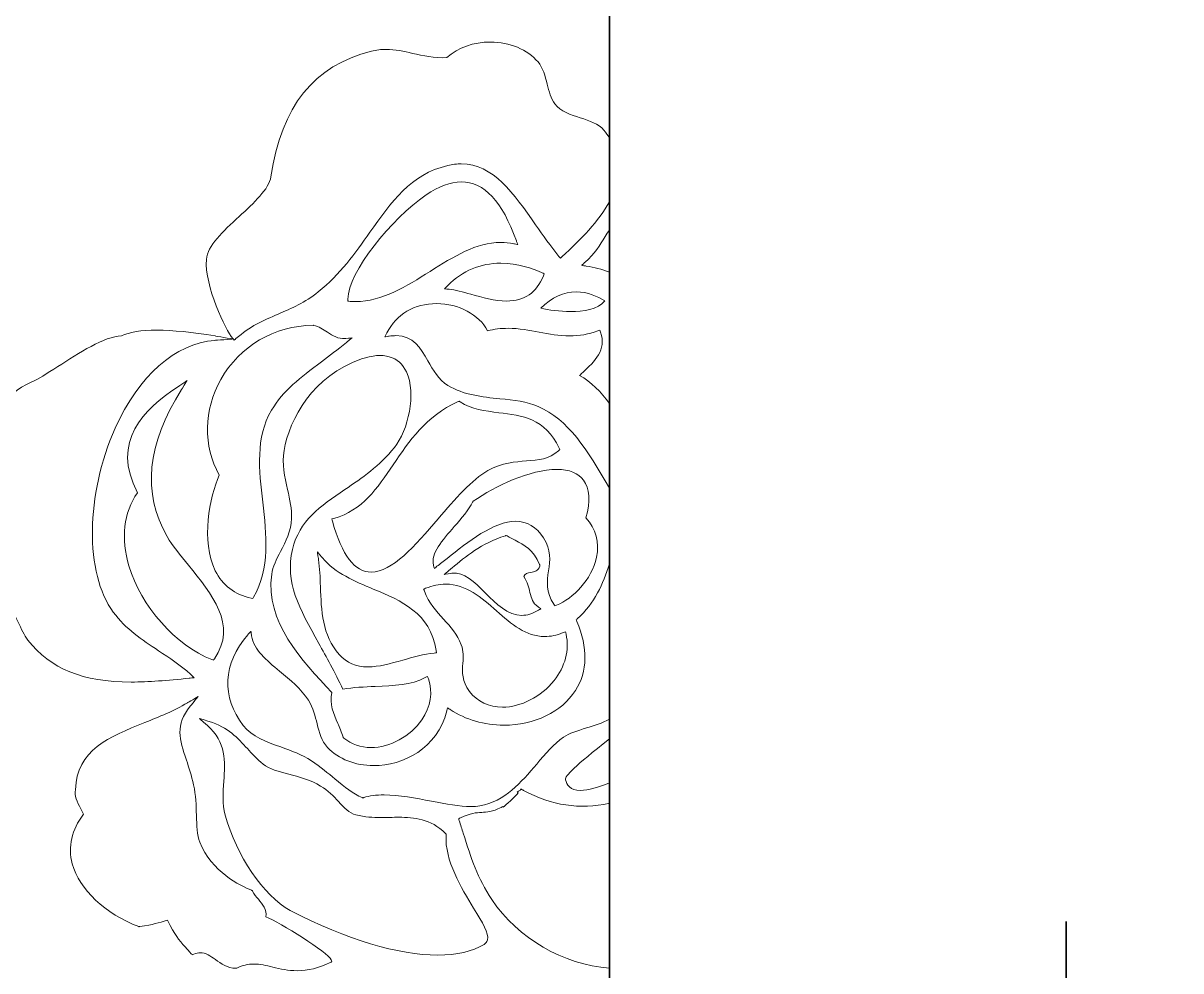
# Model space of a CAD drawing. Header units: millimetres. Extents: x -187 to 113, y -78 to 72.
# Drawn here: x -125.53 to -110.41, y -50.31 to -37.94 of the extents above; entities that cross this region are included whole.
import ezdxf

# ---------------------------------------------------------------- set-up
doc = ezdxf.new("R2010")
doc.units = ezdxf.units.MM
doc.header["$MEASUREMENT"] = 0
doc.layers.add('layer 1', color=7, linetype='Continuous')

msp = doc.modelspace()

# ---------------------------------------------------------------- linework, layer by layer
at = {"layer": 'layer 1', "color": 1, "lineweight": 35}
msp.add_open_spline([(38.43276, 72.15664), (38.43276, 72.15664), (-111.56738, 72.15664), (-111.56738, 72.15664), (-111.56738, 72.15664), (-152.98848, 72.15664), (-186.56732, 38.5779), (-186.56732, -2.84336), (-186.56732, -2.84336), (-186.56732, -44.26448), (-152.98848, -77.84336), (-111.56738, -77.84336), (-111.56738, -77.84336), (-111.56738, -77.84336), (38.43276, -77.84336), (38.43276, -77.84336), (38.43276, -77.84336), (79.85412, -77.84336), (113.43268, -44.26448), (113.43268, -2.84336), (113.43268, -2.84336), (113.43268, 38.5779), (79.85412, 72.15664), (38.43276, 72.15664)], degree=3, knots=[0, 0, 0, 0, 0.14285714, 0.14285714, 0.14285714, 0.14285715, 0.28571429, 0.28571429, 0.28571429, 0.2857143, 0.42857143, 0.42857143, 0.42857143, 0.42857144, 0.57142857, 0.57142857, 0.57142857, 0.57142858, 0.71428571, 0.71428571, 0.71428571, 0.71428572, 1, 1, 1, 1], dxfattribs=at)
for points in [[(-117.87722, 66.59626), (-117.87722, 66.59626), (-117.87722, -72.57458), (-117.87722, -72.57458)], [(-181.35212, -6.19668), (-179.73306, -38.98574), (-153.05034, -66.0035), (-117.87722, -72.55)]]:
    msp.add_open_spline(points, degree=3, dxfattribs=at)
at = {"layer": 'layer 1', "color": 1, "lineweight": 9}
for points, knots in [([(-117.87722, -39.43638), (-117.89838, -39.40306), (-117.92252, -39.3697), (-117.94978, -39.3363), (-117.94978, -39.3363), (-118.01916, -39.25128), (-118.13476, -39.21408), (-118.25722, -39.17468), (-118.25722, -39.17468), (-118.38392, -39.13384), (-118.515, -39.09168), (-118.58954, -38.99338), (-118.58954, -38.99338), (-118.64082, -38.92566), (-118.66534, -38.8293), (-118.68902, -38.73614), (-118.68902, -38.73614), (-118.71554, -38.63158), (-118.74302, -38.5235), (-118.80882, -38.44588), (-118.80882, -38.44588), (-118.94678, -38.28276), (-119.17922, -38.18542), (-119.43054, -38.18542), (-119.43054, -38.18542), (-119.6497, -38.18538), (-119.852, -38.25738), (-120.00136, -38.38822), (-120.00136, -38.38822), (-120.16692, -38.39748), (-120.30934, -38.36484), (-120.44668, -38.33336), (-120.44668, -38.33336), (-120.5634, -38.30656), (-120.6737, -38.28124), (-120.79348, -38.28124), (-120.79348, -38.28124), (-120.85924, -38.28122), (-120.9216, -38.28894), (-120.98408, -38.30476), (-120.98408, -38.30476), (-121.73932, -38.49538), (-122.15692, -39.01726), (-122.29826, -39.94712), (-122.29826, -39.94712), (-122.32202, -40.10254), (-122.52046, -40.28534), (-122.71242, -40.46214), (-122.71242, -40.46214), (-122.92628, -40.65908), (-123.12826, -40.8451), (-123.1411, -41.0224), (-123.1411, -41.0224), (-123.16638, -41.37124), (-122.88944, -41.94926), (-122.7955, -42.05464), (-122.7955, -42.05464), (-122.7955, -42.05464), (-122.77642, -42.07606), (-122.77642, -42.07606), (-122.77642, -42.07606), (-122.77642, -42.07606), (-122.75504, -42.05692), (-122.75504, -42.05692), (-122.75504, -42.05692), (-122.57864, -41.8989), (-122.3962, -41.8201), (-122.20302, -41.73664), (-122.20302, -41.73664), (-122.0309, -41.6623), (-121.85288, -41.58542), (-121.68044, -41.44794), (-121.68044, -41.44794), (-121.39456, -41.21984), (-121.197, -40.93986), (-121.00598, -40.66912), (-121.00598, -40.66912), (-120.7304, -40.27854), (-120.47014, -39.90968), (-119.98868, -39.79716), (-119.98868, -39.79716), (-119.92778, -39.78296), (-119.86804, -39.77576), (-119.81108, -39.77576), (-119.81108, -39.77576), (-119.39618, -39.77576), (-119.1262, -40.16184), (-118.84032, -40.57058), (-118.84032, -40.57058), (-118.74424, -40.70796), (-118.64492, -40.85002), (-118.53664, -40.9833), (-118.53664, -40.9833), (-118.53664, -40.9833), (-118.51752, -41.00674), (-118.51752, -41.00674), (-118.51752, -41.00674), (-118.51752, -41.00674), (-118.49512, -40.98652), (-118.49512, -40.98652), (-118.49512, -40.98652), (-118.24922, -40.76416), (-118.01426, -40.52302), (-117.87722, -40.27076)], [0, 0, 0, 0, 0.03703704, 0.03703704, 0.03703704, 0.03703705, 0.07407407, 0.07407407, 0.07407407, 0.07407408, 0.11111111, 0.11111111, 0.11111111, 0.11111112, 0.14814815, 0.14814815, 0.14814815, 0.14814816, 0.18518519, 0.18518519, 0.18518519, 0.1851852, 0.22222222, 0.22222222, 0.22222222, 0.22222223, 0.25925926, 0.25925926, 0.25925926, 0.25925927, 0.2962963, 0.2962963, 0.2962963, 0.29629631, 0.33333333, 0.33333333, 0.33333333, 0.33333334, 0.37037037, 0.37037037, 0.37037037, 0.37037038, 0.40740741, 0.40740741, 0.40740741, 0.40740742, 0.44444444, 0.44444444, 0.44444444, 0.44444445, 0.48148148, 0.48148148, 0.48148148, 0.48148149, 0.51851852, 0.51851852, 0.51851852, 0.51851853, 0.55555556, 0.55555556, 0.55555556, 0.55555557, 0.59259259, 0.59259259, 0.59259259, 0.5925926, 0.62962963, 0.62962963, 0.62962963, 0.62962964, 0.66666667, 0.66666667, 0.66666667, 0.66666668, 0.7037037, 0.7037037, 0.7037037, 0.70370371, 0.74074074, 0.74074074, 0.74074074, 0.74074075, 0.77777778, 0.77777778, 0.77777778, 0.77777779, 0.81481481, 0.81481481, 0.81481481, 0.81481482, 0.85185185, 0.85185185, 0.85185185, 0.85185186, 0.88888889, 0.88888889, 0.88888889, 0.8888889, 0.92592593, 0.92592593, 0.92592593, 0.92592594, 1, 1, 1, 1]), ([(-119.81294, -40.01202), (-119.95212, -40.01202), (-120.10652, -40.06918), (-120.27188, -40.18186), (-120.27188, -40.18186), (-120.72142, -40.48806), (-121.29166, -41.18958), (-121.29166, -41.54136), (-121.29166, -41.54136), (-121.29166, -41.54136), (-121.29166, -41.5683), (-121.29166, -41.5683), (-121.29166, -41.5683), (-121.29166, -41.5683), (-121.26506, -41.5704), (-121.26506, -41.5704), (-121.26506, -41.5704), (-121.241, -41.57238), (-121.21694, -41.57334), (-121.1931, -41.57334), (-121.1931, -41.57334), (-120.84478, -41.57332), (-120.5268, -41.37322), (-120.21926, -41.17976), (-120.21926, -41.17976), (-119.90968, -40.98498), (-119.61724, -40.80106), (-119.29586, -40.80106), (-119.29586, -40.80106), (-119.23872, -40.80104), (-119.18144, -40.80714), (-119.12564, -40.81912), (-119.12564, -40.81912), (-119.12564, -40.81912), (-119.07502, -40.82998), (-119.07502, -40.82998), (-119.07502, -40.82998), (-119.07502, -40.82998), (-119.0925, -40.7807), (-119.0925, -40.7807), (-119.0925, -40.7807), (-119.27632, -40.26344), (-119.51202, -40.01202), (-119.81294, -40.01202)], [0, 0, 0, 0, 0.08333333, 0.08333333, 0.08333333, 0.08333334, 0.16666667, 0.16666667, 0.16666667, 0.16666668, 0.25, 0.25, 0.25, 0.25000001, 0.33333333, 0.33333333, 0.33333333, 0.33333334, 0.41666667, 0.41666667, 0.41666667, 0.41666668, 0.5, 0.5, 0.5, 0.50000001, 0.58333333, 0.58333333, 0.58333333, 0.58333334, 0.66666667, 0.66666667, 0.66666667, 0.66666668, 0.75, 0.75, 0.75, 0.75000001, 0.83333333, 0.83333333, 0.83333333, 0.83333334, 1, 1, 1, 1]), ([(-117.87722, -40.63678), (-117.89554, -40.66522), (-117.9132, -40.69426), (-117.93106, -40.72364), (-117.93106, -40.72364), (-117.99924, -40.83576), (-118.06974, -40.9517), (-118.193, -41.05844), (-118.193, -41.05844), (-118.193, -41.05844), (-118.2414, -41.10032), (-118.2414, -41.10032), (-118.2414, -41.10032), (-118.2414, -41.10032), (-118.17836, -41.10948), (-118.17836, -41.10948), (-118.17836, -41.10948), (-118.07632, -41.12432), (-117.97548, -41.15092), (-117.87722, -41.18822)], [0, 0, 0, 0, 0.16666667, 0.16666667, 0.16666667, 0.16666668, 0.33333333, 0.33333333, 0.33333333, 0.33333334, 0.5, 0.5, 0.5, 0.50000001, 0.66666667, 0.66666667, 0.66666667, 0.66666668, 1, 1, 1, 1]), ([(-119.29576, -41.0728), (-119.56206, -41.0728), (-119.7948, -41.17052), (-119.98754, -41.36332), (-119.98754, -41.36332), (-119.98754, -41.36332), (-120.03258, -41.40832), (-120.03258, -41.40832), (-120.03258, -41.40832), (-120.03258, -41.40832), (-119.96946, -41.4131), (-119.96946, -41.4131), (-119.96946, -41.4131), (-119.89138, -41.41908), (-119.79172, -41.44738), (-119.68622, -41.47742), (-119.68622, -41.47742), (-119.53932, -41.51922), (-119.37276, -41.56658), (-119.21852, -41.56658), (-119.21852, -41.56658), (-118.98584, -41.56656), (-118.82922, -41.45858), (-118.73972, -41.2365), (-118.73972, -41.2365), (-118.73972, -41.2365), (-118.72924, -41.21056), (-118.72924, -41.21056), (-118.72924, -41.21056), (-118.72924, -41.21056), (-118.75442, -41.1989), (-118.75442, -41.1989), (-118.75442, -41.1989), (-118.87906, -41.1414), (-119.07416, -41.0728), (-119.29576, -41.0728)], [0, 0, 0, 0, 0.1, 0.1, 0.1, 0.10000001, 0.2, 0.2, 0.2, 0.20000001, 0.3, 0.3, 0.3, 0.30000001, 0.4, 0.4, 0.4, 0.40000001, 0.5, 0.5, 0.5, 0.50000001, 0.6, 0.6, 0.6, 0.60000001, 0.7, 0.7, 0.7, 0.70000001, 0.8, 0.8, 0.8, 0.80000001, 1, 1, 1, 1]), ([(-118.38184, -41.70396), (-118.52714, -41.70396), (-118.67192, -41.68274), (-118.77456, -41.65954), (-118.77456, -41.65954), (-118.62712, -41.5178), (-118.47152, -41.44594), (-118.31142, -41.44594), (-118.31142, -41.44594), (-118.1612, -41.44594), (-118.0299, -41.50846), (-117.93782, -41.5623), (-117.93782, -41.5623), (-118.0235, -41.67864), (-118.22382, -41.70396), (-118.38184, -41.70396)], [0, 0, 0, 0, 0.2, 0.2, 0.2, 0.20000001, 0.4, 0.4, 0.4, 0.40000001, 0.6, 0.6, 0.6, 0.60000001, 1, 1, 1, 1]), ([(-117.87722, -42.90472), (-117.98406, -42.75076), (-118.11892, -42.62116), (-118.266, -42.53746), (-118.266, -42.53746), (-118.25236, -42.52452), (-118.2385, -42.51156), (-118.22474, -42.49866), (-118.22474, -42.49866), (-118.07112, -42.35522), (-117.9123, -42.207), (-117.99202, -41.97386), (-117.99202, -41.97386), (-117.99202, -41.97386), (-118.00162, -41.94582), (-118.00162, -41.94582), (-118.00162, -41.94582), (-118.00162, -41.94582), (-118.02916, -41.956), (-118.02916, -41.956), (-118.02916, -41.956), (-118.1494, -42.00034), (-118.26958, -42.02192), (-118.39684, -42.02192), (-118.39684, -42.02192), (-118.53404, -42.0219), (-118.6659, -41.99696), (-118.79346, -41.9727), (-118.79346, -41.9727), (-118.9236, -41.94804), (-119.05816, -41.92252), (-119.20086, -41.92252), (-119.20086, -41.92252), (-119.29336, -41.9225), (-119.38106, -41.93314), (-119.4683, -41.95488), (-119.4683, -41.95488), (-119.57642, -41.74474), (-119.84542, -41.59988), (-120.13288, -41.59988), (-120.13288, -41.59988), (-120.42324, -41.59986), (-120.66038, -41.73956), (-120.7835, -41.9832), (-120.7835, -41.9832), (-120.7835, -41.9832), (-120.80898, -42.03358), (-120.80898, -42.03358), (-120.80898, -42.03358), (-120.80898, -42.03358), (-120.75366, -42.02528), (-120.75366, -42.02528), (-120.75366, -42.02528), (-120.7225, -42.02062), (-120.69248, -42.01828), (-120.6646, -42.01828), (-120.6646, -42.01828), (-120.43604, -42.01824), (-120.34476, -42.17794), (-120.24816, -42.34708), (-120.24816, -42.34708), (-120.17954, -42.4671), (-120.10864, -42.5912), (-119.98582, -42.6671), (-119.98582, -42.6671), (-119.78172, -42.79304), (-119.5403, -42.81808), (-119.30678, -42.84232), (-119.30678, -42.84232), (-119.1251, -42.86112), (-118.95348, -42.87894), (-118.80816, -42.94212), (-118.80816, -42.94212), (-118.42044, -43.1107), (-118.16258, -43.5056), (-117.87722, -44.0085)], [0, 0, 0, 0, 0.05, 0.05, 0.05, 0.05000001, 0.1, 0.1, 0.1, 0.10000001, 0.15, 0.15, 0.15, 0.15000001, 0.2, 0.2, 0.2, 0.20000001, 0.25, 0.25, 0.25, 0.25000001, 0.3, 0.3, 0.3, 0.30000001, 0.35, 0.35, 0.35, 0.35000001, 0.4, 0.4, 0.4, 0.40000001, 0.45, 0.45, 0.45, 0.45000001, 0.5, 0.5, 0.5, 0.50000001, 0.55, 0.55, 0.55, 0.55000001, 0.6, 0.6, 0.6, 0.60000001, 0.65, 0.65, 0.65, 0.65000001, 0.7, 0.7, 0.7, 0.70000001, 0.75, 0.75, 0.75, 0.75000001, 0.8, 0.8, 0.8, 0.80000001, 0.85, 0.85, 0.85, 0.85000001, 0.9, 0.9, 0.9, 0.90000001, 1, 1, 1, 1]), ([(-122.55608, -45.44554), (-122.55608, -45.44554), (-122.53586, -45.44992), (-122.53586, -45.44992), (-122.53586, -45.44992), (-122.53586, -45.44992), (-122.52526, -45.43192), (-122.52526, -45.43192), (-122.52526, -45.43192), (-122.30528, -45.0581), (-122.35592, -44.6177), (-122.40482, -44.19184), (-122.40482, -44.19184), (-122.45248, -43.77622), (-122.50184, -43.34646), (-122.2911, -42.99298), (-122.2911, -42.99298), (-122.13752, -42.73496), (-121.91678, -42.56924), (-121.63734, -42.35934), (-121.63734, -42.35934), (-121.53424, -42.28186), (-121.42758, -42.2018), (-121.31224, -42.10826), (-121.31224, -42.10826), (-121.31224, -42.10826), (-121.23758, -42.04782), (-121.23758, -42.04782), (-121.23758, -42.04782), (-121.23758, -42.04782), (-121.33276, -42.05646), (-121.33276, -42.05646), (-121.33276, -42.05646), (-121.41922, -42.06414), (-121.4872, -42.0196), (-121.56044, -41.97202), (-121.56044, -41.97202), (-121.6155, -41.93626), (-121.67246, -41.8993), (-121.73876, -41.88428), (-121.73876, -41.88428), (-121.73876, -41.88428), (-121.74202, -41.88354), (-121.74202, -41.88354), (-121.74202, -41.88354), (-121.74202, -41.88354), (-121.74534, -41.88356), (-121.74534, -41.88356), (-121.74534, -41.88356), (-122.25444, -41.8886), (-122.7054, -42.15264), (-122.9516, -42.58988), (-122.9516, -42.58988), (-123.1773, -42.99062), (-123.18464, -43.45598), (-122.9721, -43.83782), (-122.9721, -43.83782), (-123.09636, -44.12174), (-123.21668, -44.6984), (-123.02426, -45.08662), (-123.02426, -45.08662), (-122.9295, -45.2779), (-122.77194, -45.39866), (-122.55608, -45.44554)], [0, 0, 0, 0, 0.05882353, 0.05882353, 0.05882353, 0.05882354, 0.11764706, 0.11764706, 0.11764706, 0.11764707, 0.17647059, 0.17647059, 0.17647059, 0.1764706, 0.23529412, 0.23529412, 0.23529412, 0.23529413, 0.29411765, 0.29411765, 0.29411765, 0.29411766, 0.35294118, 0.35294118, 0.35294118, 0.35294119, 0.41176471, 0.41176471, 0.41176471, 0.41176472, 0.47058824, 0.47058824, 0.47058824, 0.47058825, 0.52941176, 0.52941176, 0.52941176, 0.52941177, 0.58823529, 0.58823529, 0.58823529, 0.5882353, 0.64705882, 0.64705882, 0.64705882, 0.64705883, 0.70588235, 0.70588235, 0.70588235, 0.70588236, 0.76470588, 0.76470588, 0.76470588, 0.76470589, 0.82352941, 0.82352941, 0.82352941, 0.82352942, 0.88235294, 0.88235294, 0.88235294, 0.88235295, 1, 1, 1, 1]), ([(-124.12258, -46.54006), (-123.8946, -46.54006), (-123.6546, -46.52008), (-123.36446, -46.49014), (-123.36446, -46.49014), (-123.36446, -46.49014), (-123.29956, -46.48342), (-123.29956, -46.48342), (-123.29956, -46.48342), (-123.29956, -46.48342), (-123.34818, -46.43936), (-123.34818, -46.43936), (-123.34818, -46.43936), (-123.47984, -46.32014), (-123.62488, -46.2243), (-123.76516, -46.13164), (-123.76516, -46.13164), (-123.98526, -45.98622), (-124.1932, -45.84884), (-124.35656, -45.6276), (-124.35656, -45.6276), (-124.7299, -45.12176), (-124.71956, -44.08974), (-124.33254, -43.22706), (-124.33254, -43.22706), (-124.02378, -42.53874), (-123.54928, -42.1207), (-123.03078, -42.0801), (-123.03078, -42.0801), (-123.03078, -42.0801), (-122.7944, -42.0616), (-122.7944, -42.0616), (-122.7944, -42.0616), (-122.7944, -42.0616), (-123.0283, -42.02226), (-123.0283, -42.02226), (-123.0283, -42.02226), (-123.62202, -41.9224), (-124.0488, -41.92138), (-124.25016, -42.02234), (-124.25016, -42.02234), (-124.47154, -42.0265), (-124.80994, -42.24604), (-125.08238, -42.4227), (-125.08238, -42.4227), (-125.22336, -42.51416), (-125.3451, -42.59312), (-125.41996, -42.62274), (-125.41996, -42.62274), (-125.83072, -42.78568), (-125.8575, -43.09392), (-125.88122, -43.36588), (-125.88122, -43.36588), (-125.89072, -43.47486), (-125.89964, -43.57782), (-125.93092, -43.669), (-125.93092, -43.669), (-125.9776, -43.8058), (-126.08368, -43.90728), (-126.18628, -44.00544), (-126.18628, -44.00544), (-126.3055, -44.11956), (-126.41814, -44.22728), (-126.43932, -44.3836), (-126.43932, -44.3836), (-126.47908, -44.6779), (-126.28792, -44.86736), (-126.0854, -45.06804), (-126.0854, -45.06804), (-126.00274, -45.14988), (-125.91732, -45.23456), (-125.84136, -45.33102), (-125.84136, -45.33102), (-125.73714, -45.46362), (-125.6667, -45.61488), (-125.60458, -45.74838), (-125.60458, -45.74838), (-125.55818, -45.84808), (-125.51816, -45.93418), (-125.47298, -45.9918), (-125.47298, -45.9918), (-125.1747, -46.37094), (-124.75832, -46.54006), (-124.12258, -46.54006)], [0, 0, 0, 0, 0.04545455, 0.04545455, 0.04545455, 0.04545456, 0.09090909, 0.09090909, 0.09090909, 0.0909091, 0.13636364, 0.13636364, 0.13636364, 0.13636365, 0.18181818, 0.18181818, 0.18181818, 0.18181819, 0.22727273, 0.22727273, 0.22727273, 0.22727274, 0.27272727, 0.27272727, 0.27272727, 0.27272728, 0.31818182, 0.31818182, 0.31818182, 0.31818183, 0.36363636, 0.36363636, 0.36363636, 0.36363637, 0.40909091, 0.40909091, 0.40909091, 0.40909092, 0.45454545, 0.45454545, 0.45454545, 0.45454546, 0.5, 0.5, 0.5, 0.50000001, 0.54545455, 0.54545455, 0.54545455, 0.54545456, 0.59090909, 0.59090909, 0.59090909, 0.5909091, 0.63636364, 0.63636364, 0.63636364, 0.63636365, 0.68181818, 0.68181818, 0.68181818, 0.68181819, 0.72727273, 0.72727273, 0.72727273, 0.72727274, 0.77272727, 0.77272727, 0.77272727, 0.77272728, 0.81818182, 0.81818182, 0.81818182, 0.81818183, 0.86363636, 0.86363636, 0.86363636, 0.86363637, 0.90909091, 0.90909091, 0.90909091, 0.90909092, 1, 1, 1, 1]), ([(-121.4252, -47.0798), (-121.40052, -47.136), (-121.37496, -47.19414), (-121.3557, -47.25786), (-121.3557, -47.25786), (-121.3557, -47.25786), (-121.35308, -47.26652), (-121.35308, -47.26652), (-121.35308, -47.26652), (-121.35308, -47.26652), (-121.34602, -47.27218), (-121.34602, -47.27218), (-121.34602, -47.27218), (-121.2463, -47.35246), (-121.12294, -47.39492), (-120.98938, -47.39492), (-120.98938, -47.39492), (-120.74298, -47.3949), (-120.47684, -47.24936), (-120.32708, -47.03274), (-120.32708, -47.03274), (-120.20906, -46.86202), (-120.17876, -46.6719), (-120.2417, -46.4974), (-120.2417, -46.4974), (-120.2417, -46.4974), (-120.253, -46.4659), (-120.253, -46.4659), (-120.253, -46.4659), (-120.253, -46.4659), (-120.28234, -46.48174), (-120.28234, -46.48174), (-120.28234, -46.48174), (-120.4632, -46.57958), (-120.6927, -46.58868), (-120.93564, -46.59836), (-120.93564, -46.59836), (-121.07622, -46.6039), (-121.22138, -46.6097), (-121.35802, -46.63416), (-121.35802, -46.63416), (-121.46334, -46.40904), (-121.57436, -46.21084), (-121.67266, -46.0354), (-121.67266, -46.0354), (-121.931, -45.57418), (-122.11768, -45.24098), (-122.01634, -44.80864), (-122.01634, -44.80864), (-121.92882, -44.4348), (-121.65234, -44.24632), (-121.33212, -44.02812), (-121.33212, -44.02812), (-121.10886, -43.87586), (-120.87788, -43.71846), (-120.68586, -43.47994), (-120.68586, -43.47994), (-120.50416, -43.25466), (-120.39572, -42.77372), (-120.52818, -42.49132), (-120.52818, -42.49132), (-120.62444, -42.2861), (-120.83224, -42.2245), (-121.11592, -42.32274), (-121.11592, -42.32274), (-121.74798, -42.5413), (-122.0551, -43.10406), (-122.12602, -43.51958), (-122.12602, -43.51958), (-122.15524, -43.69144), (-122.11714, -43.86222), (-122.08024, -44.0274), (-122.08024, -44.0274), (-122.05082, -44.15938), (-122.023, -44.28406), (-122.0279, -44.40672), (-122.0279, -44.40672), (-122.03486, -44.5712), (-122.10444, -44.70542), (-122.17174, -44.83506), (-122.17174, -44.83506), (-122.22436, -44.93648), (-122.27398, -45.03222), (-122.28824, -45.13384), (-122.28824, -45.13384), (-122.37594, -45.75168), (-121.89422, -46.26298), (-121.50126, -46.67488), (-121.50126, -46.67488), (-121.53428, -46.83138), (-121.48128, -46.95218), (-121.4252, -47.0798)], [0, 0, 0, 0, 0.04166667, 0.04166667, 0.04166667, 0.04166668, 0.08333333, 0.08333333, 0.08333333, 0.08333334, 0.125, 0.125, 0.125, 0.12500001, 0.16666667, 0.16666667, 0.16666667, 0.16666668, 0.20833333, 0.20833333, 0.20833333, 0.20833334, 0.25, 0.25, 0.25, 0.25000001, 0.29166667, 0.29166667, 0.29166667, 0.29166668, 0.33333333, 0.33333333, 0.33333333, 0.33333334, 0.375, 0.375, 0.375, 0.37500001, 0.41666667, 0.41666667, 0.41666667, 0.41666668, 0.45833333, 0.45833333, 0.45833333, 0.45833334, 0.5, 0.5, 0.5, 0.50000001, 0.54166667, 0.54166667, 0.54166667, 0.54166668, 0.58333333, 0.58333333, 0.58333333, 0.58333334, 0.625, 0.625, 0.625, 0.62500001, 0.66666667, 0.66666667, 0.66666667, 0.66666668, 0.70833333, 0.70833333, 0.70833333, 0.70833334, 0.75, 0.75, 0.75, 0.75000001, 0.79166667, 0.79166667, 0.79166667, 0.79166668, 0.83333333, 0.83333333, 0.83333333, 0.83333334, 0.875, 0.875, 0.875, 0.87500001, 0.91666667, 0.91666667, 0.91666667, 0.91666668, 1, 1, 1, 1]), ([(-124.15226, -45.02486), (-123.99602, -45.54986), (-123.54052, -46.06396), (-123.06926, -46.24732), (-123.06926, -46.24732), (-123.06926, -46.24732), (-123.04828, -46.25548), (-123.04828, -46.25548), (-123.04828, -46.25548), (-123.04828, -46.25548), (-123.03536, -46.23682), (-123.03536, -46.23682), (-123.03536, -46.23682), (-122.73178, -45.79974), (-123.07298, -45.38362), (-123.37404, -45.01652), (-123.37404, -45.01652), (-123.48212, -44.88474), (-123.58414, -44.76026), (-123.6522, -44.64154), (-123.6522, -44.64154), (-123.98038, -44.06874), (-123.91934, -43.44032), (-123.46552, -42.72052), (-123.46552, -42.72052), (-123.46552, -42.72052), (-123.39268, -42.60498), (-123.39268, -42.60498), (-123.39268, -42.60498), (-123.39268, -42.60498), (-123.50572, -42.68046), (-123.50572, -42.68046), (-123.50572, -42.68046), (-123.966, -42.98808), (-124.38856, -43.39338), (-124.0426, -44.0686), (-124.0426, -44.0686), (-124.22188, -44.33338), (-124.25986, -44.66354), (-124.15226, -45.02486)], [0, 0, 0, 0, 0.09090909, 0.09090909, 0.09090909, 0.0909091, 0.18181818, 0.18181818, 0.18181818, 0.18181819, 0.27272727, 0.27272727, 0.27272727, 0.27272728, 0.36363636, 0.36363636, 0.36363636, 0.36363637, 0.45454545, 0.45454545, 0.45454545, 0.45454546, 0.54545455, 0.54545455, 0.54545455, 0.54545456, 0.63636364, 0.63636364, 0.63636364, 0.63636365, 0.72727273, 0.72727273, 0.72727273, 0.72727274, 0.81818182, 0.81818182, 0.81818182, 0.81818183, 1, 1, 1, 1]), ([(-121.47506, -44.40334), (-121.47506, -44.40334), (-121.50306, -44.41122), (-121.50306, -44.41122), (-121.50306, -44.41122), (-121.50306, -44.41122), (-121.4951, -44.43946), (-121.4951, -44.43946), (-121.4951, -44.43946), (-121.3688, -44.88756), (-121.20226, -45.10542), (-120.98584, -45.10548), (-120.98584, -45.10548), (-120.7145, -45.10548), (-120.4225, -44.76682), (-120.11348, -44.40828), (-120.11348, -44.40828), (-119.89492, -44.15464), (-119.66886, -43.89242), (-119.46394, -43.78022), (-119.46394, -43.78022), (-119.27464, -43.67648), (-119.1073, -43.66456), (-118.95956, -43.65402), (-118.95956, -43.65402), (-118.80128, -43.64272), (-118.66462, -43.63302), (-118.54094, -43.5212), (-118.54094, -43.5212), (-118.54094, -43.5212), (-118.52498, -43.50678), (-118.52498, -43.50678), (-118.52498, -43.50678), (-118.52498, -43.50678), (-118.53404, -43.48716), (-118.53404, -43.48716), (-118.53404, -43.48716), (-118.71424, -43.0964), (-119.02206, -43.05956), (-119.3198, -43.0239), (-119.3198, -43.0239), (-119.50422, -43.00178), (-119.67842, -42.98094), (-119.82648, -42.88176), (-119.82648, -42.88176), (-119.82648, -42.88176), (-119.83976, -42.87284), (-119.83976, -42.87284), (-119.83976, -42.87284), (-119.83976, -42.87284), (-119.8543, -42.87952), (-119.8543, -42.87952), (-119.8543, -42.87952), (-120.2745, -43.07272), (-120.49148, -43.39388), (-120.70132, -43.70448), (-120.70132, -43.70448), (-120.90786, -44.0103), (-121.103, -44.29914), (-121.47506, -44.40334)], [0, 0, 0, 0, 0.0625, 0.0625, 0.0625, 0.06250001, 0.125, 0.125, 0.125, 0.12500001, 0.1875, 0.1875, 0.1875, 0.18750001, 0.25, 0.25, 0.25, 0.25000001, 0.3125, 0.3125, 0.3125, 0.31250001, 0.375, 0.375, 0.375, 0.37500001, 0.4375, 0.4375, 0.4375, 0.43750001, 0.5, 0.5, 0.5, 0.50000001, 0.5625, 0.5625, 0.5625, 0.56250001, 0.625, 0.625, 0.625, 0.62500001, 0.6875, 0.6875, 0.6875, 0.68750001, 0.75, 0.75, 0.75, 0.75000001, 0.8125, 0.8125, 0.8125, 0.81250001, 0.875, 0.875, 0.875, 0.87500001, 1, 1, 1, 1]), ([(-118.0451, -44.90968), (-118.00458, -44.71752), (-118.05226, -44.54028), (-118.18284, -44.39608), (-118.18284, -44.39608), (-118.12378, -44.17806), (-118.13446, -44.01302), (-118.2147, -43.90528), (-118.2147, -43.90528), (-118.2839, -43.81232), (-118.4011, -43.76524), (-118.56298, -43.76524), (-118.56298, -43.76524), (-118.91078, -43.76522), (-119.37246, -43.98016), (-119.65424, -44.17978), (-119.65424, -44.17978), (-119.65424, -44.17978), (-119.66034, -44.1841), (-119.66034, -44.1841), (-119.66034, -44.1841), (-119.66034, -44.1841), (-119.6636, -44.1909), (-119.6636, -44.1909), (-119.6636, -44.1909), (-119.71124, -44.28972), (-119.80846, -44.40144), (-119.90244, -44.50938), (-119.90244, -44.50938), (-120.06182, -44.69252), (-120.2125, -44.86558), (-120.17416, -45.01384), (-120.17416, -45.01384), (-120.17416, -45.01384), (-120.16328, -45.05598), (-120.16328, -45.05598), (-120.16328, -45.05598), (-120.16328, -45.05598), (-120.12894, -45.0297), (-120.12894, -45.0297), (-120.12894, -45.0297), (-120.08756, -44.99808), (-120.04334, -44.96292), (-119.9967, -44.92584), (-119.9967, -44.92584), (-119.7255, -44.71032), (-119.38808, -44.44214), (-119.09896, -44.44214), (-119.09896, -44.44214), (-118.9508, -44.44214), (-118.8327, -44.5132), (-118.7379, -44.65938), (-118.7379, -44.65938), (-118.63382, -44.82022), (-118.65238, -44.95028), (-118.67196, -45.08792), (-118.67196, -45.08792), (-118.69134, -45.22396), (-118.71144, -45.36466), (-118.60104, -45.52542), (-118.60104, -45.52542), (-118.60104, -45.52542), (-118.58788, -45.54452), (-118.58788, -45.54452), (-118.58788, -45.54452), (-118.58788, -45.54452), (-118.56654, -45.5358), (-118.56654, -45.5358), (-118.56654, -45.5358), (-118.35488, -45.4494), (-118.10786, -45.2066), (-118.0451, -44.90968)], [0, 0, 0, 0, 0.05263158, 0.05263158, 0.05263158, 0.05263159, 0.10526316, 0.10526316, 0.10526316, 0.10526317, 0.15789474, 0.15789474, 0.15789474, 0.15789475, 0.21052632, 0.21052632, 0.21052632, 0.21052633, 0.26315789, 0.26315789, 0.26315789, 0.2631579, 0.31578947, 0.31578947, 0.31578947, 0.31578948, 0.36842105, 0.36842105, 0.36842105, 0.36842106, 0.42105263, 0.42105263, 0.42105263, 0.42105264, 0.47368421, 0.47368421, 0.47368421, 0.47368422, 0.52631579, 0.52631579, 0.52631579, 0.5263158, 0.57894737, 0.57894737, 0.57894737, 0.57894738, 0.63157895, 0.63157895, 0.63157895, 0.63157896, 0.68421053, 0.68421053, 0.68421053, 0.68421054, 0.73684211, 0.73684211, 0.73684211, 0.73684212, 0.78947368, 0.78947368, 0.78947368, 0.78947369, 0.84210526, 0.84210526, 0.84210526, 0.84210527, 0.89473684, 0.89473684, 0.89473684, 0.89473685, 1, 1, 1, 1]), ([(-118.90348, -45.1081), (-118.85922, -45.10018), (-118.80406, -45.09042), (-118.78774, -45.0255), (-118.78774, -45.0255), (-118.78774, -45.0255), (-118.78546, -45.0163), (-118.78546, -45.0163), (-118.78546, -45.0163), (-118.78546, -45.0163), (-118.78898, -45.00746), (-118.78898, -45.00746), (-118.78898, -45.00746), (-118.86578, -44.81372), (-118.9895, -44.75068), (-119.1092, -44.68968), (-119.1092, -44.68968), (-119.14354, -44.67216), (-119.17902, -44.65406), (-119.2123, -44.63316), (-119.2123, -44.63316), (-119.2123, -44.63316), (-119.22344, -44.62608), (-119.22344, -44.62608), (-119.22344, -44.62608), (-119.22344, -44.62608), (-119.23604, -44.63008), (-119.23604, -44.63008), (-119.23604, -44.63008), (-119.54844, -44.72848), (-119.76154, -44.90704), (-119.93276, -45.05046), (-119.93276, -45.05046), (-119.93276, -45.05046), (-120.03472, -45.13568), (-120.03472, -45.13568), (-120.03472, -45.13568), (-120.03472, -45.13568), (-119.93294, -45.1208), (-119.93294, -45.1208), (-119.93294, -45.1208), (-119.77654, -45.09792), (-119.64168, -45.23336), (-119.49784, -45.37734), (-119.49784, -45.37734), (-119.3541, -45.52124), (-119.20544, -45.67002), (-119.02032, -45.67004), (-119.02032, -45.67004), (-118.95144, -45.67004), (-118.88102, -45.64872), (-118.811, -45.6066), (-118.811, -45.6066), (-118.811, -45.6066), (-118.77252, -45.58342), (-118.77252, -45.58342), (-118.77252, -45.58342), (-118.77252, -45.58342), (-118.8093, -45.55758), (-118.8093, -45.55758), (-118.8093, -45.55758), (-118.88174, -45.50676), (-118.89564, -45.44968), (-118.9149, -45.37074), (-118.9149, -45.37074), (-118.92984, -45.30944), (-118.94678, -45.24032), (-118.99578, -45.16254), (-118.99578, -45.16254), (-118.98034, -45.12378), (-118.94986, -45.11634), (-118.90348, -45.1081)], [0, 0, 0, 0, 0.05263158, 0.05263158, 0.05263158, 0.05263159, 0.10526316, 0.10526316, 0.10526316, 0.10526317, 0.15789474, 0.15789474, 0.15789474, 0.15789475, 0.21052632, 0.21052632, 0.21052632, 0.21052633, 0.26315789, 0.26315789, 0.26315789, 0.2631579, 0.31578947, 0.31578947, 0.31578947, 0.31578948, 0.36842105, 0.36842105, 0.36842105, 0.36842106, 0.42105263, 0.42105263, 0.42105263, 0.42105264, 0.47368421, 0.47368421, 0.47368421, 0.47368422, 0.52631579, 0.52631579, 0.52631579, 0.5263158, 0.57894737, 0.57894737, 0.57894737, 0.57894738, 0.63157895, 0.63157895, 0.63157895, 0.63157896, 0.68421053, 0.68421053, 0.68421053, 0.68421054, 0.73684211, 0.73684211, 0.73684211, 0.73684212, 0.78947368, 0.78947368, 0.78947368, 0.78947369, 0.84210526, 0.84210526, 0.84210526, 0.84210527, 0.89473684, 0.89473684, 0.89473684, 0.89473685, 1, 1, 1, 1]), ([(-120.13368, -46.1591), (-120.13368, -46.1591), (-120.13862, -46.12846), (-120.13862, -46.12846), (-120.13862, -46.12846), (-120.21788, -45.63594), (-120.59602, -45.4786), (-120.96162, -45.32644), (-120.96162, -45.32644), (-121.20484, -45.22524), (-121.45634, -45.12056), (-121.62542, -44.9182), (-121.62542, -44.9182), (-121.62542, -44.9182), (-121.69064, -44.84006), (-121.69064, -44.84006), (-121.69064, -44.84006), (-121.69064, -44.84006), (-121.67596, -44.94126), (-121.67596, -44.94126), (-121.67596, -44.94126), (-121.65962, -45.05362), (-121.65554, -45.17006), (-121.65122, -45.29326), (-121.65122, -45.29326), (-121.6403, -45.60558), (-121.62896, -45.92848), (-121.40588, -46.17936), (-121.40588, -46.17936), (-121.3082, -46.28912), (-121.18544, -46.34254), (-121.03064, -46.34254), (-121.03064, -46.34254), (-120.8885, -46.34252), (-120.73698, -46.29948), (-120.57662, -46.254), (-120.57662, -46.254), (-120.4416, -46.2156), (-120.302, -46.176), (-120.16424, -46.1622), (-120.16424, -46.1622), (-120.16424, -46.1622), (-120.13368, -46.1591), (-120.13368, -46.1591)], [0, 0, 0, 0, 0.08333333, 0.08333333, 0.08333333, 0.08333334, 0.16666667, 0.16666667, 0.16666667, 0.16666668, 0.25, 0.25, 0.25, 0.25000001, 0.33333333, 0.33333333, 0.33333333, 0.33333334, 0.41666667, 0.41666667, 0.41666667, 0.41666668, 0.5, 0.5, 0.5, 0.50000001, 0.58333333, 0.58333333, 0.58333333, 0.58333334, 0.66666667, 0.66666667, 0.66666667, 0.66666668, 0.75, 0.75, 0.75, 0.75000001, 0.83333333, 0.83333333, 0.83333333, 0.83333334, 1, 1, 1, 1]), ([(-117.87722, -44.99876), (-117.96296, -45.26154), (-118.06478, -45.50772), (-118.29636, -45.71458), (-118.29636, -45.71458), (-118.29636, -45.71458), (-118.31216, -45.72872), (-118.31216, -45.72872), (-118.31216, -45.72872), (-118.31216, -45.72872), (-118.3036, -45.74826), (-118.3036, -45.74826), (-118.3036, -45.74826), (-118.15438, -46.0892), (-118.16064, -46.40178), (-118.32174, -46.6523), (-118.32174, -46.6523), (-118.5007, -46.93058), (-118.8588, -47.1035), (-119.25628, -47.10352), (-119.25628, -47.10352), (-119.51156, -47.10352), (-119.75356, -47.03284), (-119.95624, -46.899), (-119.95624, -46.899), (-119.95624, -46.899), (-119.98996, -46.87672), (-119.98996, -46.87672), (-119.98996, -46.87672), (-119.98996, -46.87672), (-119.99992, -46.91612), (-119.99992, -46.91612), (-119.99992, -46.91612), (-120.12486, -47.40998), (-120.57012, -47.63106), (-120.95596, -47.6311), (-120.95596, -47.6311), (-121.19736, -47.6311), (-121.41662, -47.54544), (-121.55728, -47.3961), (-121.55728, -47.3961), (-121.64124, -47.30686), (-121.6672, -47.19944), (-121.69482, -47.08578), (-121.69482, -47.08578), (-121.71902, -46.98564), (-121.74406, -46.8821), (-121.80884, -46.77858), (-121.80884, -46.77858), (-121.90394, -46.62648), (-122.04618, -46.5102), (-122.18376, -46.39766), (-122.18376, -46.39766), (-122.35812, -46.25512), (-122.52282, -46.12044), (-122.54982, -45.93822), (-122.54982, -45.93822), (-122.54982, -45.93822), (-122.55906, -45.87602), (-122.55906, -45.87602), (-122.55906, -45.87602), (-122.55906, -45.87602), (-122.6, -45.92328), (-122.6, -45.92328), (-122.6, -45.92328), (-122.92428, -46.29744), (-122.94654, -46.73948), (-122.65964, -47.10572), (-122.65964, -47.10572), (-122.54162, -47.25634), (-122.36044, -47.32038), (-122.16866, -47.3882), (-122.16866, -47.3882), (-122.03218, -47.43646), (-121.89108, -47.48628), (-121.76758, -47.57038), (-121.76758, -47.57038), (-121.64958, -47.65088), (-121.54954, -47.73274), (-121.46116, -47.80494), (-121.46116, -47.80494), (-121.33368, -47.90916), (-121.22356, -47.99926), (-121.1055, -48.04822), (-121.1055, -48.04822), (-121.1055, -48.04822), (-121.0959, -48.05216), (-121.0959, -48.05216), (-121.0959, -48.05216), (-121.0959, -48.05216), (-121.08596, -48.04902), (-121.08596, -48.04902), (-121.08596, -48.04902), (-121.0106, -48.02506), (-120.92372, -48.01346), (-120.8203, -48.01346), (-120.8203, -48.01346), (-120.62476, -48.01344), (-120.40824, -48.05536), (-120.19878, -48.0959), (-120.19878, -48.0959), (-120.01042, -48.13234), (-119.83262, -48.16676), (-119.68732, -48.16676), (-119.68732, -48.16676), (-119.64344, -48.16674), (-119.60516, -48.16374), (-119.5703, -48.15744), (-119.5703, -48.15744), (-119.2403, -48.09782), (-119.03016, -47.85024), (-118.82696, -47.6108), (-118.82696, -47.6108), (-118.71152, -47.47484), (-118.6025, -47.34642), (-118.4779, -47.26102), (-118.4779, -47.26102), (-118.40234, -47.20922), (-118.29348, -47.1755), (-118.17814, -47.13972), (-118.17814, -47.13972), (-118.07528, -47.10782), (-117.96976, -47.07506), (-117.87722, -47.02672)], [0, 0, 0, 0, 0.03125, 0.03125, 0.03125, 0.03125001, 0.0625, 0.0625, 0.0625, 0.06250001, 0.09375, 0.09375, 0.09375, 0.09375001, 0.125, 0.125, 0.125, 0.12500001, 0.15625, 0.15625, 0.15625, 0.15625001, 0.1875, 0.1875, 0.1875, 0.18750001, 0.21875, 0.21875, 0.21875, 0.21875001, 0.25, 0.25, 0.25, 0.25000001, 0.28125, 0.28125, 0.28125, 0.28125001, 0.3125, 0.3125, 0.3125, 0.31250001, 0.34375, 0.34375, 0.34375, 0.34375001, 0.375, 0.375, 0.375, 0.37500001, 0.40625, 0.40625, 0.40625, 0.40625001, 0.4375, 0.4375, 0.4375, 0.43750001, 0.46875, 0.46875, 0.46875, 0.46875001, 0.5, 0.5, 0.5, 0.50000001, 0.53125, 0.53125, 0.53125, 0.53125001, 0.5625, 0.5625, 0.5625, 0.56250001, 0.59375, 0.59375, 0.59375, 0.59375001, 0.625, 0.625, 0.625, 0.62500001, 0.65625, 0.65625, 0.65625, 0.65625001, 0.6875, 0.6875, 0.6875, 0.68750001, 0.71875, 0.71875, 0.71875, 0.71875001, 0.75, 0.75, 0.75, 0.75000001, 0.78125, 0.78125, 0.78125, 0.78125001, 0.8125, 0.8125, 0.8125, 0.81250001, 0.84375, 0.84375, 0.84375, 0.84375001, 0.875, 0.875, 0.875, 0.87500001, 0.90625, 0.90625, 0.90625, 0.90625001, 0.9375, 0.9375, 0.9375, 0.93750001, 1, 1, 1, 1]), ([(-119.70426, -46.66218), (-119.60034, -46.7971), (-119.45162, -46.86842), (-119.27416, -46.86842), (-119.27416, -46.86842), (-119.0331, -46.86842), (-118.76868, -46.7322), (-118.6004, -46.52144), (-118.6004, -46.52144), (-118.45438, -46.33866), (-118.3983, -46.12378), (-118.44238, -45.9165), (-118.44238, -45.9165), (-118.44238, -45.9165), (-118.44956, -45.88276), (-118.44956, -45.88276), (-118.44956, -45.88276), (-118.44956, -45.88276), (-118.48122, -45.89554), (-118.48122, -45.89554), (-118.48122, -45.89554), (-118.56592, -45.92964), (-118.64542, -45.9463), (-118.72412, -45.9463), (-118.72412, -45.9463), (-118.96938, -45.94628), (-119.1547, -45.78364), (-119.35092, -45.6114), (-119.35092, -45.6114), (-119.54646, -45.43986), (-119.74858, -45.26252), (-120.01498, -45.26252), (-120.01498, -45.26252), (-120.09938, -45.26252), (-120.18754, -45.28072), (-120.27718, -45.31664), (-120.27718, -45.31664), (-120.27718, -45.31664), (-120.30332, -45.32716), (-120.30332, -45.32716), (-120.30332, -45.32716), (-120.30332, -45.32716), (-120.29362, -45.35382), (-120.29362, -45.35382), (-120.29362, -45.35382), (-120.23712, -45.50894), (-120.13878, -45.6163), (-120.04356, -45.72008), (-120.04356, -45.72008), (-119.95092, -45.82106), (-119.86352, -45.91644), (-119.81186, -46.05296), (-119.81186, -46.05296), (-119.78026, -46.13636), (-119.78544, -46.2133), (-119.79096, -46.29466), (-119.79096, -46.29466), (-119.79874, -46.41008), (-119.80682, -46.52946), (-119.70426, -46.66218)], [0, 0, 0, 0, 0.0625, 0.0625, 0.0625, 0.06250001, 0.125, 0.125, 0.125, 0.12500001, 0.1875, 0.1875, 0.1875, 0.18750001, 0.25, 0.25, 0.25, 0.25000001, 0.3125, 0.3125, 0.3125, 0.31250001, 0.375, 0.375, 0.375, 0.37500001, 0.4375, 0.4375, 0.4375, 0.43750001, 0.5, 0.5, 0.5, 0.50000001, 0.5625, 0.5625, 0.5625, 0.56250001, 0.625, 0.625, 0.625, 0.62500001, 0.6875, 0.6875, 0.6875, 0.68750001, 0.75, 0.75, 0.75, 0.75000001, 0.8125, 0.8125, 0.8125, 0.81250001, 0.875, 0.875, 0.875, 0.87500001, 1, 1, 1, 1]), ([(-122.36324, -49.60584), (-122.34698, -49.51294), (-122.40754, -49.4409), (-122.46156, -49.37664), (-122.46156, -49.37664), (-122.48978, -49.3431), (-122.51892, -49.30838), (-122.53664, -49.27234), (-122.53664, -49.27234), (-122.53664, -49.27234), (-122.54154, -49.26224), (-122.54154, -49.26224), (-122.54154, -49.26224), (-122.54154, -49.26224), (-122.55196, -49.25812), (-122.55196, -49.25812), (-122.55196, -49.25812), (-122.70318, -49.19834), (-123.07184, -49.0175), (-123.22764, -48.6295), (-123.22764, -48.6295), (-123.26384, -48.53988), (-123.2673, -48.41292), (-123.27102, -48.27844), (-123.27102, -48.27844), (-123.27436, -48.15532), (-123.27822, -48.01578), (-123.3079, -47.88244), (-123.3079, -47.88244), (-123.33482, -47.7614), (-123.37022, -47.65414), (-123.40136, -47.55954), (-123.40136, -47.55954), (-123.49208, -47.28456), (-123.55194, -47.10296), (-123.35182, -46.85544), (-123.35182, -46.85544), (-123.35182, -46.85544), (-123.24994, -46.72958), (-123.24994, -46.72958), (-123.24994, -46.72958), (-123.24994, -46.72958), (-123.38866, -46.81182), (-123.38866, -46.81182), (-123.38866, -46.81182), (-123.56476, -46.9163), (-123.759, -46.99436), (-123.9468, -47.06992), (-123.9468, -47.06992), (-124.4061, -47.25458), (-124.83994, -47.42906), (-124.84926, -47.94546), (-124.84926, -47.94546), (-124.87396, -48.01834), (-124.82712, -48.10816), (-124.7818, -48.1951), (-124.7818, -48.1951), (-124.76922, -48.2192), (-124.75664, -48.2432), (-124.7458, -48.2667), (-124.7458, -48.2667), (-124.9016, -48.4687), (-124.95224, -48.6919), (-124.89218, -48.91328), (-124.89218, -48.91328), (-124.80164, -49.24696), (-124.46138, -49.56812), (-124.0253, -49.73154), (-124.0253, -49.73154), (-124.0253, -49.73154), (-124.01808, -49.7342), (-124.01808, -49.7342), (-124.01808, -49.7342), (-124.01808, -49.7342), (-124.01056, -49.73292), (-124.01056, -49.73292), (-124.01056, -49.73292), (-123.82602, -49.70188), (-123.778, -49.6893), (-123.64834, -49.6491), (-123.64834, -49.6491), (-123.54858, -49.85188), (-123.50784, -49.89754), (-123.41386, -50.00268), (-123.41386, -50.00268), (-123.39254, -50.02648), (-123.36836, -50.0536), (-123.33994, -50.08644), (-123.33994, -50.08644), (-123.33994, -50.08644), (-123.32584, -50.10268), (-123.32584, -50.10268), (-123.32584, -50.10268), (-123.32584, -50.10268), (-123.30636, -50.0938), (-123.30636, -50.0938), (-123.30636, -50.0938), (-123.27646, -50.0801), (-123.24818, -50.07346), (-123.22008, -50.07346), (-123.22008, -50.07346), (-123.14928, -50.07346), (-123.08744, -50.11734), (-123.022, -50.16384), (-123.022, -50.16384), (-122.94798, -50.21632), (-122.86424, -50.27574), (-122.75566, -50.27606), (-122.75566, -50.27606), (-122.75566, -50.27606), (-122.74914, -50.27608), (-122.74914, -50.27608), (-122.74914, -50.27608), (-122.74914, -50.27608), (-122.7432, -50.27322), (-122.7432, -50.27322), (-122.7432, -50.27322), (-122.66964, -50.23784), (-122.59936, -50.22142), (-122.5221, -50.22142), (-122.5221, -50.22142), (-122.43906, -50.22142), (-122.35858, -50.24076), (-122.27336, -50.26128), (-122.27336, -50.26128), (-122.17554, -50.28474), (-122.07444, -50.30908), (-121.95534, -50.3091), (-121.95534, -50.3091), (-121.81544, -50.3091), (-121.67482, -50.2741), (-121.52532, -50.20224), (-121.52532, -50.20224), (-121.52532, -50.20224), (-121.50102, -50.19052), (-121.50102, -50.19052), (-121.50102, -50.19052), (-121.50102, -50.19052), (-121.51086, -50.16516), (-121.51086, -50.16516), (-121.51086, -50.16516), (-121.54734, -50.07138), (-122.18878, -49.67556), (-122.36324, -49.60584)], [0, 0, 0, 0, 0.02702703, 0.02702703, 0.02702703, 0.02702704, 0.05405405, 0.05405405, 0.05405405, 0.05405406, 0.08108108, 0.08108108, 0.08108108, 0.08108109, 0.10810811, 0.10810811, 0.10810811, 0.10810812, 0.13513514, 0.13513514, 0.13513514, 0.13513515, 0.16216216, 0.16216216, 0.16216216, 0.16216217, 0.18918919, 0.18918919, 0.18918919, 0.1891892, 0.21621622, 0.21621622, 0.21621622, 0.21621623, 0.24324324, 0.24324324, 0.24324324, 0.24324325, 0.27027027, 0.27027027, 0.27027027, 0.27027028, 0.2972973, 0.2972973, 0.2972973, 0.29729731, 0.32432432, 0.32432432, 0.32432432, 0.32432433, 0.35135135, 0.35135135, 0.35135135, 0.35135136, 0.37837838, 0.37837838, 0.37837838, 0.37837839, 0.40540541, 0.40540541, 0.40540541, 0.40540542, 0.43243243, 0.43243243, 0.43243243, 0.43243244, 0.45945946, 0.45945946, 0.45945946, 0.45945947, 0.48648649, 0.48648649, 0.48648649, 0.4864865, 0.51351351, 0.51351351, 0.51351351, 0.51351352, 0.54054054, 0.54054054, 0.54054054, 0.54054055, 0.56756757, 0.56756757, 0.56756757, 0.56756758, 0.59459459, 0.59459459, 0.59459459, 0.5945946, 0.62162162, 0.62162162, 0.62162162, 0.62162163, 0.64864865, 0.64864865, 0.64864865, 0.64864866, 0.67567568, 0.67567568, 0.67567568, 0.67567569, 0.7027027, 0.7027027, 0.7027027, 0.70270271, 0.72972973, 0.72972973, 0.72972973, 0.72972974, 0.75675676, 0.75675676, 0.75675676, 0.75675677, 0.78378378, 0.78378378, 0.78378378, 0.78378379, 0.81081081, 0.81081081, 0.81081081, 0.81081082, 0.83783784, 0.83783784, 0.83783784, 0.83783785, 0.86486486, 0.86486486, 0.86486486, 0.86486487, 0.89189189, 0.89189189, 0.89189189, 0.8918919, 0.91891892, 0.91891892, 0.91891892, 0.91891893, 0.94594595, 0.94594595, 0.94594595, 0.94594596, 1, 1, 1, 1]), ([(-120.0102, -48.53956), (-120.0102, -48.53956), (-120.00944, -48.52652), (-120.00944, -48.52652), (-120.00944, -48.52652), (-120.00944, -48.52652), (-120.01848, -48.51722), (-120.01848, -48.51722), (-120.01848, -48.51722), (-120.21, -48.3218), (-120.4323, -48.3054), (-120.62554, -48.3054), (-120.62554, -48.3054), (-120.66464, -48.30538), (-120.70402, -48.30628), (-120.74368, -48.30706), (-120.74368, -48.30706), (-120.78346, -48.3079), (-120.8235, -48.30874), (-120.86368, -48.30874), (-120.86368, -48.30874), (-120.95956, -48.30872), (-121.07296, -48.30462), (-121.18748, -48.27384), (-121.18748, -48.27384), (-121.27556, -48.25034), (-121.34024, -48.1812), (-121.41506, -48.10114), (-121.41506, -48.10114), (-121.4786, -48.03316), (-121.55052, -47.9562), (-121.64864, -47.89756), (-121.64864, -47.89756), (-121.78436, -47.81616), (-121.93306, -47.7773), (-122.06424, -47.74296), (-122.06424, -47.74296), (-122.19366, -47.70904), (-122.31598, -47.67706), (-122.40096, -47.61094), (-122.40096, -47.61094), (-122.47936, -47.55012), (-122.54372, -47.47888), (-122.6059, -47.40996), (-122.6059, -47.40996), (-122.72974, -47.27272), (-122.85786, -47.13078), (-123.10402, -47.05522), (-123.10402, -47.05522), (-123.10402, -47.05522), (-123.23296, -47.0156), (-123.23296, -47.0156), (-123.23296, -47.0156), (-123.23296, -47.0156), (-123.13126, -47.10508), (-123.13126, -47.10508), (-123.13126, -47.10508), (-122.87734, -47.32872), (-122.89516, -47.57488), (-122.91404, -47.83552), (-122.91404, -47.83552), (-122.92456, -47.98088), (-122.93542, -48.13128), (-122.8952, -48.27634), (-122.8952, -48.27634), (-122.74696, -48.81156), (-122.3986, -49.32378), (-122.04694, -49.52246), (-122.04694, -49.52246), (-121.30104, -49.90346), (-120.6342, -50.10482), (-120.11844, -50.10488), (-120.11844, -50.10488), (-119.87052, -50.10486), (-119.66688, -50.05818), (-119.51316, -49.96616), (-119.51316, -49.96616), (-119.4905, -49.95254), (-119.47586, -49.93282), (-119.46974, -49.90746), (-119.46974, -49.90746), (-119.44874, -49.82104), (-119.53314, -49.68284), (-119.65002, -49.49154), (-119.65002, -49.49154), (-119.81048, -49.22878), (-120.03028, -48.86888), (-120.0102, -48.53956)], [0, 0, 0, 0, 0.04347826, 0.04347826, 0.04347826, 0.04347827, 0.08695652, 0.08695652, 0.08695652, 0.08695653, 0.13043478, 0.13043478, 0.13043478, 0.13043479, 0.17391304, 0.17391304, 0.17391304, 0.17391305, 0.2173913, 0.2173913, 0.2173913, 0.21739131, 0.26086957, 0.26086957, 0.26086957, 0.26086958, 0.30434783, 0.30434783, 0.30434783, 0.30434784, 0.34782609, 0.34782609, 0.34782609, 0.3478261, 0.39130435, 0.39130435, 0.39130435, 0.39130436, 0.43478261, 0.43478261, 0.43478261, 0.43478262, 0.47826087, 0.47826087, 0.47826087, 0.47826088, 0.52173913, 0.52173913, 0.52173913, 0.52173914, 0.56521739, 0.56521739, 0.56521739, 0.5652174, 0.60869565, 0.60869565, 0.60869565, 0.60869566, 0.65217391, 0.65217391, 0.65217391, 0.65217392, 0.69565217, 0.69565217, 0.69565217, 0.69565218, 0.73913043, 0.73913043, 0.73913043, 0.73913044, 0.7826087, 0.7826087, 0.7826087, 0.78260871, 0.82608696, 0.82608696, 0.82608696, 0.82608697, 0.86956522, 0.86956522, 0.86956522, 0.86956523, 0.91304348, 0.91304348, 0.91304348, 0.91304349, 1, 1, 1, 1]), ([(-117.87722, -47.28272), (-118.33372, -47.64612), (-118.46042, -47.7609), (-118.44904, -47.81656), (-118.44904, -47.81656), (-118.43614, -47.87994), (-118.39172, -47.95544), (-118.25342, -47.95548), (-118.25342, -47.95548), (-118.15256, -47.95548), (-118.01916, -47.91472), (-117.87722, -47.85492)], [0, 0, 0, 0, 0.25, 0.25, 0.25, 0.25000001, 0.5, 0.5, 0.5, 0.50000001, 1, 1, 1, 1]), ([(-117.87722, -48.12226), (-118.26538, -48.20788), (-118.62696, -48.15212), (-119.0003, -47.95516), (-119.0003, -47.95516), (-119.0003, -47.95516), (-119.00564, -47.94636), (-119.00564, -47.94636), (-119.00564, -47.94636), (-119.00564, -47.94636), (-119.01552, -47.94636), (-119.01552, -47.94636), (-119.01552, -47.94636), (-119.01552, -47.94636), (-119.03328, -47.93544), (-119.03328, -47.93544), (-119.03328, -47.93544), (-119.03328, -47.93544), (-119.04266, -47.954), (-119.04266, -47.954), (-119.04266, -47.954), (-119.04266, -47.954), (-119.08174, -47.97768), (-119.08174, -47.97768), (-119.08174, -47.97768), (-119.08174, -47.97768), (-119.06686, -47.98558), (-119.06686, -47.98558), (-119.06686, -47.98558), (-119.11418, -48.03758), (-119.22574, -48.14938), (-119.26368, -48.17196), (-119.26368, -48.17196), (-119.26368, -48.17196), (-119.26818, -48.1663), (-119.26818, -48.1663), (-119.26818, -48.1663), (-119.26818, -48.1663), (-119.28874, -48.17624), (-119.28874, -48.17624), (-119.28874, -48.17624), (-119.41132, -48.23548), (-119.47626, -48.23882), (-119.54502, -48.24232), (-119.54502, -48.24232), (-119.6163, -48.24588), (-119.69012, -48.24962), (-119.82296, -48.31374), (-119.82296, -48.31374), (-119.82296, -48.31374), (-119.84578, -48.32474), (-119.84578, -48.32474), (-119.84578, -48.32474), (-119.84578, -48.32474), (-119.83794, -48.34906), (-119.83794, -48.34906), (-119.83794, -48.34906), (-119.81956, -48.40604), (-119.80234, -48.46096), (-119.7856, -48.51408), (-119.7856, -48.51408), (-119.68268, -48.8409), (-119.60152, -49.09908), (-119.41288, -49.37926), (-119.41288, -49.37926), (-119.06974, -49.88812), (-118.47842, -50.22972), (-117.87722, -50.27564)], [0, 0, 0, 0, 0.05555556, 0.05555556, 0.05555556, 0.05555557, 0.11111111, 0.11111111, 0.11111111, 0.11111112, 0.16666667, 0.16666667, 0.16666667, 0.16666668, 0.22222222, 0.22222222, 0.22222222, 0.22222223, 0.27777778, 0.27777778, 0.27777778, 0.27777779, 0.33333333, 0.33333333, 0.33333333, 0.33333334, 0.38888889, 0.38888889, 0.38888889, 0.3888889, 0.44444444, 0.44444444, 0.44444444, 0.44444445, 0.5, 0.5, 0.5, 0.50000001, 0.55555556, 0.55555556, 0.55555556, 0.55555557, 0.61111111, 0.61111111, 0.61111111, 0.61111112, 0.66666667, 0.66666667, 0.66666667, 0.66666668, 0.72222222, 0.72222222, 0.72222222, 0.72222223, 0.77777778, 0.77777778, 0.77777778, 0.77777779, 0.83333333, 0.83333333, 0.83333333, 0.83333334, 0.88888889, 0.88888889, 0.88888889, 0.8888889, 1, 1, 1, 1])]:
    msp.add_open_spline(points, degree=3, knots=knots, dxfattribs=at)
at = {"layer": 'layer 1', "color": 177, "lineweight": 35}
msp.add_open_spline([(-111.91322, -49.66656), (-111.91322, -49.66656), (-111.91322, -55.9167), (-111.91322, -55.9167)], degree=3, dxfattribs=at)

doc.saveas('drawing.dxf')
